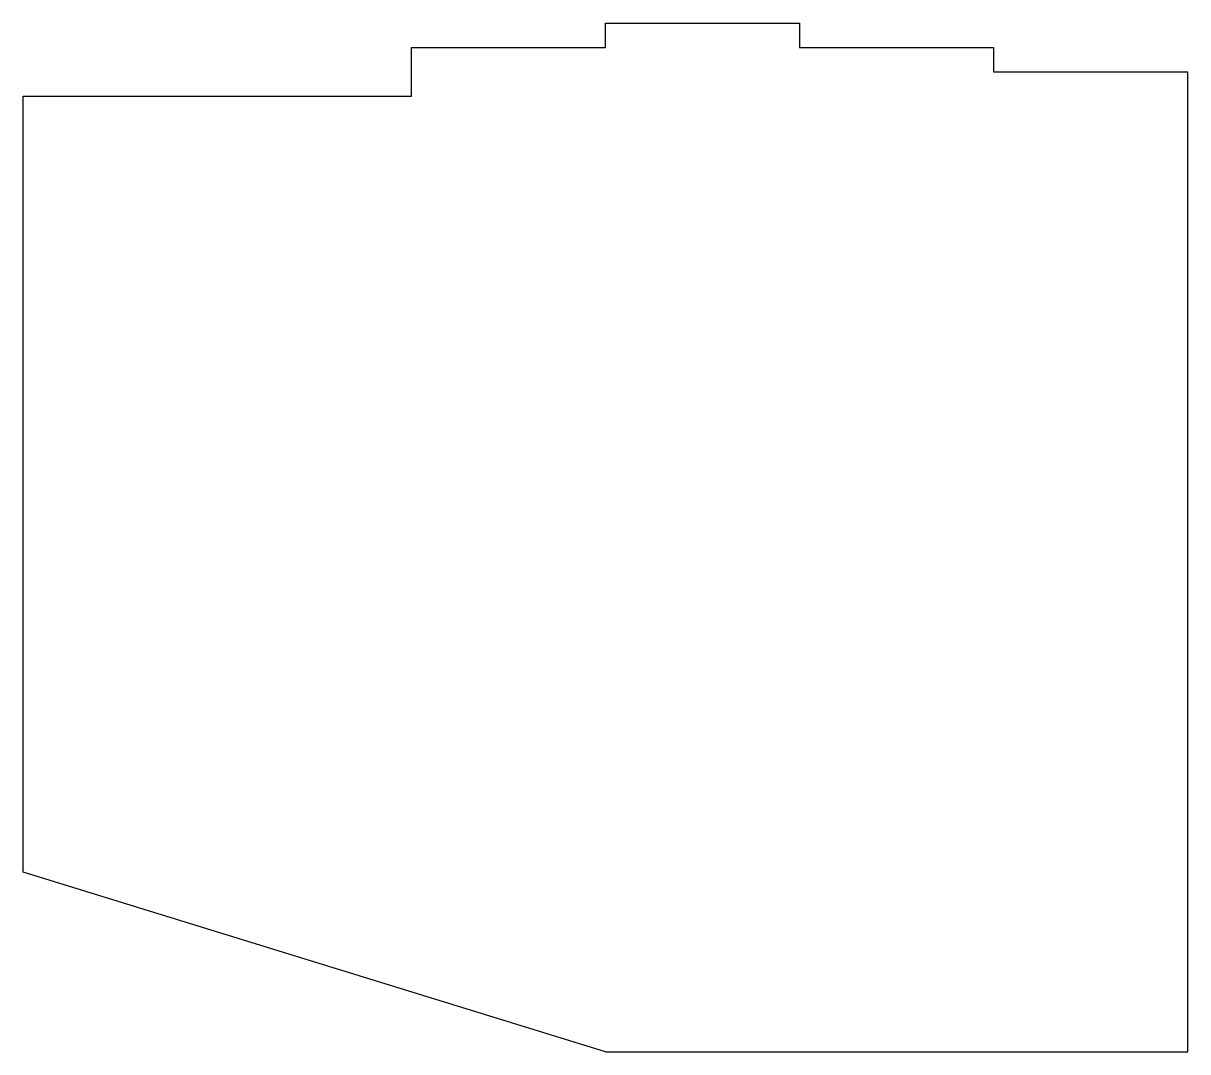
# Model space of a CAD drawing. Header units: millimetres. Extents: x 92 to 194, y -124 to -34.
import ezdxf

# ---------------------------------------------------------------- set-up
doc = ezdxf.new("R2010")
doc.units = ezdxf.units.MM

msp = doc.modelspace()

# ---------------------------------------------------------------- linework, layer by layer
for p, q in [((142.5, -36.25), (142.5, -34.125)), ((142.5, -34.125), (159.5, -34.125)), ((159.5, -34.125), (159.5, -36.25)), ((125.5, -40.5), (125.5, -36.25)), ((125.5, -36.25), (142.5, -36.25)), ((159.5, -36.25), (176.5, -36.25)), ((176.5, -36.25), (176.5, -38.375)), ((176.5, -38.375), (193.5, -38.375)), ((193.5, -124.225), (193.5, -38.375)), ((91.5, -108.5), (91.5, -40.5)), ((91.5, -40.5), (125.5, -40.5)), ((142.5, -124.225), (91.5, -108.5)), ((142.5, -124.225), (193.5, -124.225))]:
    msp.add_line(p, q)

doc.saveas('drawing.dxf')
